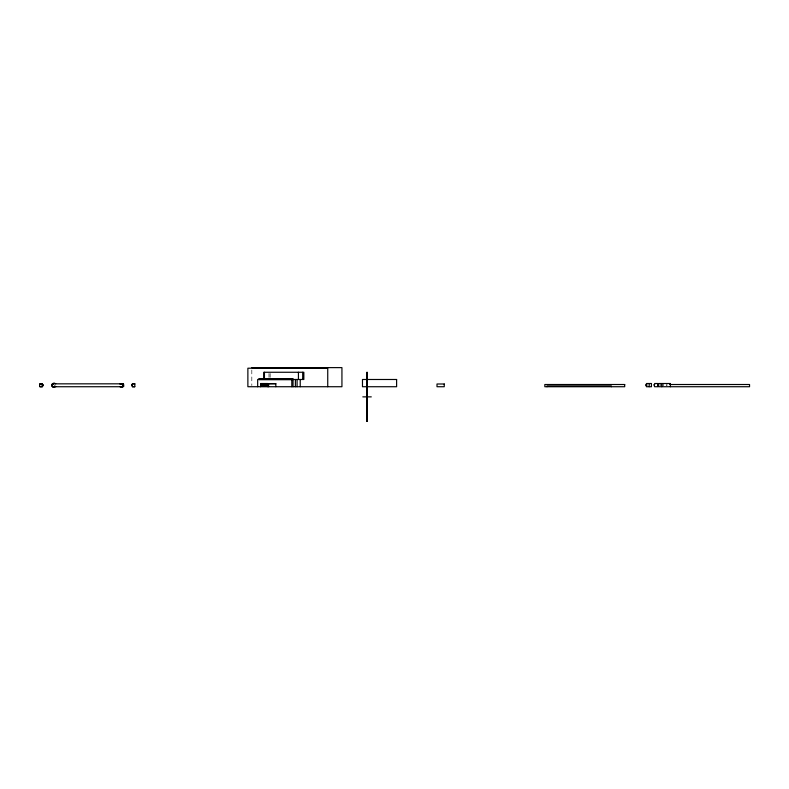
<?xml version="1.0" encoding="UTF-8"?>
<svg xmlns="http://www.w3.org/2000/svg" width="789" height="789" viewBox="0 0 789 789"><rect width="100%" height="100%" fill="white"/><g stroke="black" fill="none" stroke-linecap="round" stroke-linejoin="round"><path stroke-width="0.59" stroke-dasharray="3.94 2.96" d="M659.831 384.637L667.228 384.637M659.831 385.604L667.228 385.604M666.429 384.637L666.429 385.604M270.144 373.463L270.144 378.286M269 373.463L269 378.286M251.819 370.011L251.819 385.535"/><path stroke-width="1.18" d="M39.598 386.432L39.943 386.689A1.479 1.045 -90 0 0 40.259 386.728L42.35 386.728L42.35 383.829L40.259 383.829A1.479 1.045 -90 0 0 39.943 383.819A1.479 1.045 90 0 1 40.259 383.76M43.148 384.884L42.35 384.884L43.148 384.874L43.148 385.683L42.35 385.683M54.816 385.703L54.816 386.748L52.725 386.738A1.479 1.045 -90 0 1 52.409 386.699L51.926 385.929M123.567 386.492L123.084 383.819L52.626 383.839C50.318 389.273 51.887 380.643 55.743 383.819M52.143 386.511L52.409 386.689A1.479 1.045 90 0 0 52.725 386.738L122.058 386.728A1.479 1.045 -90 0 0 122.374 386.738L122.857 384.519L122.167 383.839M52.853 384.519L53.238 383.918L52.745 384.519M122.709 386.423L122.857 384.529M123.765 386.127L123.567 384.046M39.598 384.135L39.598 386.423M122.561 386.571L122.058 386.728M134.811 386.659L134.811 383.858A1.479 1.045 -90 0 0 134.495 383.819L132.404 383.819L132.404 385.673L131.595 385.663L131.595 384.864L132.404 384.864L131.595 384.864M123.39 386.63L119.967 386.728L123.094 386.699M251.819 367.625L341.933 367.625L341.933 386.728L247.874 386.728L247.874 368.207L327.741 368.207L327.741 386.728M366.796 372.487L367.309 372.487M366.796 372.556L367.309 372.655L366.796 372.724M366.796 372.881L367.309 373.01M366.796 373.158L367.309 373.158M366.796 373.335L367.309 373.335M366.796 373.493L367.309 373.434M366.796 373.631L367.309 373.542M366.796 373.73L367.309 373.799M366.796 373.907L367.309 373.858M366.796 374.183L367.309 374.183M366.796 374.805L367.309 374.805M366.796 374.874L367.309 374.874M366.796 375.268L367.309 375.308M366.796 375.475L367.309 375.475M366.796 375.633L367.309 375.633M366.796 375.811L367.309 375.811M366.796 375.988L367.309 375.988M366.796 376.353L367.309 376.353M366.796 376.619L367.309 376.619M366.796 376.994L367.309 377.034M366.796 377.408L367.309 377.408M366.796 377.675L367.309 377.635M366.796 377.99L367.309 377.99M367.309 378.355L366.796 378.355L366.796 372.349L367.309 372.349L367.309 421.375L366.796 421.375L366.796 415.369L367.309 415.369M366.796 378.562L367.309 378.562L366.895 379.903M367.309 379.036L366.796 379.036L367.309 379.203M258.91 379.233L293.044 379.233M258.91 379.312L293.044 379.312M293.044 379.617L258.91 379.617L258.91 378.947L293.044 378.947L293.044 386.728M367.309 380.466L366.796 380.466L367.309 381.718M366.796 380.86L367.309 380.86M366.796 381.314L367.309 381.314M367.309 382.458L366.796 382.458L367.309 383.651M366.796 382.862L366.895 382.951M366.796 383.247L367.309 383.247M119.967 383.829L122.058 383.829A1.479 1.045 -90 0 1 122.374 383.878L122.265 383.849M260.577 383.691L267.816 383.671M40.259 383.839L42.35 383.839M260.577 383.849L267.816 383.839M268.585 383.839L275.825 383.789M119.967 383.839L123.291 383.918M260.577 384.125L267.816 384.125M669.683 384.509L749.55 384.509L749.55 386.728L658.608 386.728L658.608 385.604L657.809 385.604M367.309 384.608L366.796 384.608L367.309 385.742M646.911 384.637L645.747 384.637L645.747 385.604L646.911 385.604M657.809 384.637L658.608 384.637L658.608 383.513L670.413 383.513L670.413 386.728M366.796 385.012L367.309 385.012M366.796 385.328L367.309 385.328M42.35 385.673L43.148 385.673M134.909 383.918L134.811 383.868A1.479 1.045 90 0 0 134.495 383.819L132.404 383.819L132.404 386.718L134.495 386.709A1.479 1.045 90 0 0 134.811 386.738M367.309 386.649L366.796 387.941L367.309 387.941M132.404 386.718L134.495 386.718M42.35 386.718L40.259 386.718A1.479 1.045 90 0 1 39.943 386.669L39.844 386.63M366.796 386.896L367.309 386.896M366.796 387.054L367.309 387.054M366.796 387.3L366.895 387.478M366.796 387.537L367.309 387.537M367.309 389.066L366.796 389.016L367.309 390.249M366.796 389.687L367.309 389.687M366.796 389.845L367.309 389.845M366.796 391.413L367.309 392.616M366.796 391.719L367.309 391.719M366.796 391.768L367.309 391.768M366.796 392.153L367.309 392.232M366.895 393.622L367.309 395.042M366.796 393.967L367.309 393.967M366.796 394.145L367.309 394.145M366.796 394.303L367.309 394.303M366.796 394.678L367.309 394.668M367.309 396.246L366.796 397.478L367.309 397.478M366.796 396.512L367.309 396.512M366.796 396.601L367.309 396.601M362.812 396.867L371.294 396.867M366.796 397.123L367.309 397.123M366.796 397.222L367.309 397.222M366.895 398.642L367.309 399.915M366.796 399.056L367.309 399.056M366.796 399.421L367.309 399.421M366.796 399.589L367.309 399.589M366.796 399.757L367.309 399.757M367.309 401.108L366.796 402.262M366.796 401.493L367.309 401.571M366.796 401.956L367.309 402.015M367.309 403.485L366.796 404.708L367.309 404.658M366.796 403.879L367.309 403.879M366.796 404.037L367.309 404.037M366.796 404.382L367.309 404.382M366.796 404.441L367.309 404.441M367.309 405.783L366.796 407.075L367.309 407.075M366.796 406.187L367.309 406.187M366.796 406.424L367.309 406.424M366.796 406.67L367.309 406.67M366.796 406.838L367.309 406.838M366.796 406.917L367.309 406.917M367.309 407.992L366.796 407.992L367.309 409.323M366.796 408.396L367.309 408.396M366.796 409.057L367.309 409.116M366.895 410.004L367.309 411.434M366.796 410.477L367.309 410.477M366.796 410.911L367.309 410.862M366.796 411.069L367.309 411.069M366.796 411.276L367.309 411.276M367.309 412.006L366.796 412.006L367.309 413.397M366.796 412.41L367.309 412.41M366.796 412.805L367.309 412.805M366.796 412.933L367.309 412.864M366.796 413.268L367.309 413.268M367.309 413.781L366.796 413.781L367.309 415.162M366.796 414.166L367.309 414.166M366.796 414.61L367.309 414.521M366.796 414.689L367.309 414.689M366.796 415.083L367.309 415.083M366.796 415.744L367.309 415.744M366.796 416.326L367.309 416.326M366.796 416.691L367.309 416.74M366.796 416.75L367.309 416.75M366.796 417.371L366.895 417.46M366.796 417.736L367.309 417.736M366.796 417.923L367.309 417.923M366.796 418.091L367.309 418.091M366.796 418.249L367.309 418.249M366.796 418.466L367.309 418.417M366.796 419.215L367.309 419.156M366.796 419.235L367.309 419.255M366.796 419.807L367.309 419.817M366.796 419.935L367.309 419.876M366.796 420.182L367.309 420.093M366.796 420.231L367.309 420.29M366.796 420.389L367.309 420.389M366.796 420.567L367.309 420.567M366.796 420.843L367.309 420.715M366.796 421.001L367.309 421.001M366.796 421.168L367.309 421.079M366.796 421.247L367.309 421.247M52.626 386.728L55.743 386.718M53.05 386.571L52.794 386.225M661.793 383.513L661.793 386.728M649.189 383.513L649.189 386.728M646.438 384.637L646.438 383.513L651.438 383.513L651.438 386.728L646.438 386.728L646.438 385.604M611.347 386.728L611.347 385.929L547.014 385.929L547.014 386.728M366.895 372.576L366.895 421.148M302.7 372.26L302.7 379.489M300.224 379.489L300.224 386.728M298.439 372.26L298.439 379.489M297.078 379.489L297.078 386.728M295.372 379.489L295.372 386.728M291.802 379.489L291.802 386.728M275.825 386.718L275.825 383.592L268.585 383.592L268.585 386.718M267.816 386.728L267.816 385.683L260.577 385.683L260.577 386.728M267.007 384.884L267.007 385.683M264.443 372.26L264.443 379.489M263.792 379.489L263.792 372.26L303.844 372.26L303.844 379.489L257.668 379.489L257.668 386.728M261.376 384.884L261.376 385.683M52.409 383.819A1.479 1.045 90 0 1 52.725 383.779M52.409 383.898A1.479 1.045 -90 0 1 52.735 383.849M367.309 374.489L366.796 374.469L367.309 374.509M396.611 379.489L362.476 379.489L362.476 386.728L396.611 386.728L396.611 379.489M267.816 383.533L260.577 383.533L260.577 384.884L267.816 384.884L267.816 383.533M657.819 383.513L654.623 383.513L654.623 384.637L653.825 384.637L654.623 386.728L657.819 386.728L657.819 383.513M444.246 383.996L437.007 383.996L437.007 386.728L444.246 386.728L444.246 383.996M624.701 384.509L544.834 384.509L544.834 386.728L624.701 386.728L624.701 384.509M367.309 389.293L366.796 389.293L367.309 389.342M367.309 416.05L366.796 416.05L367.309 416.099M367.309 418.851L366.796 418.851L367.309 418.929"/></g></svg>
